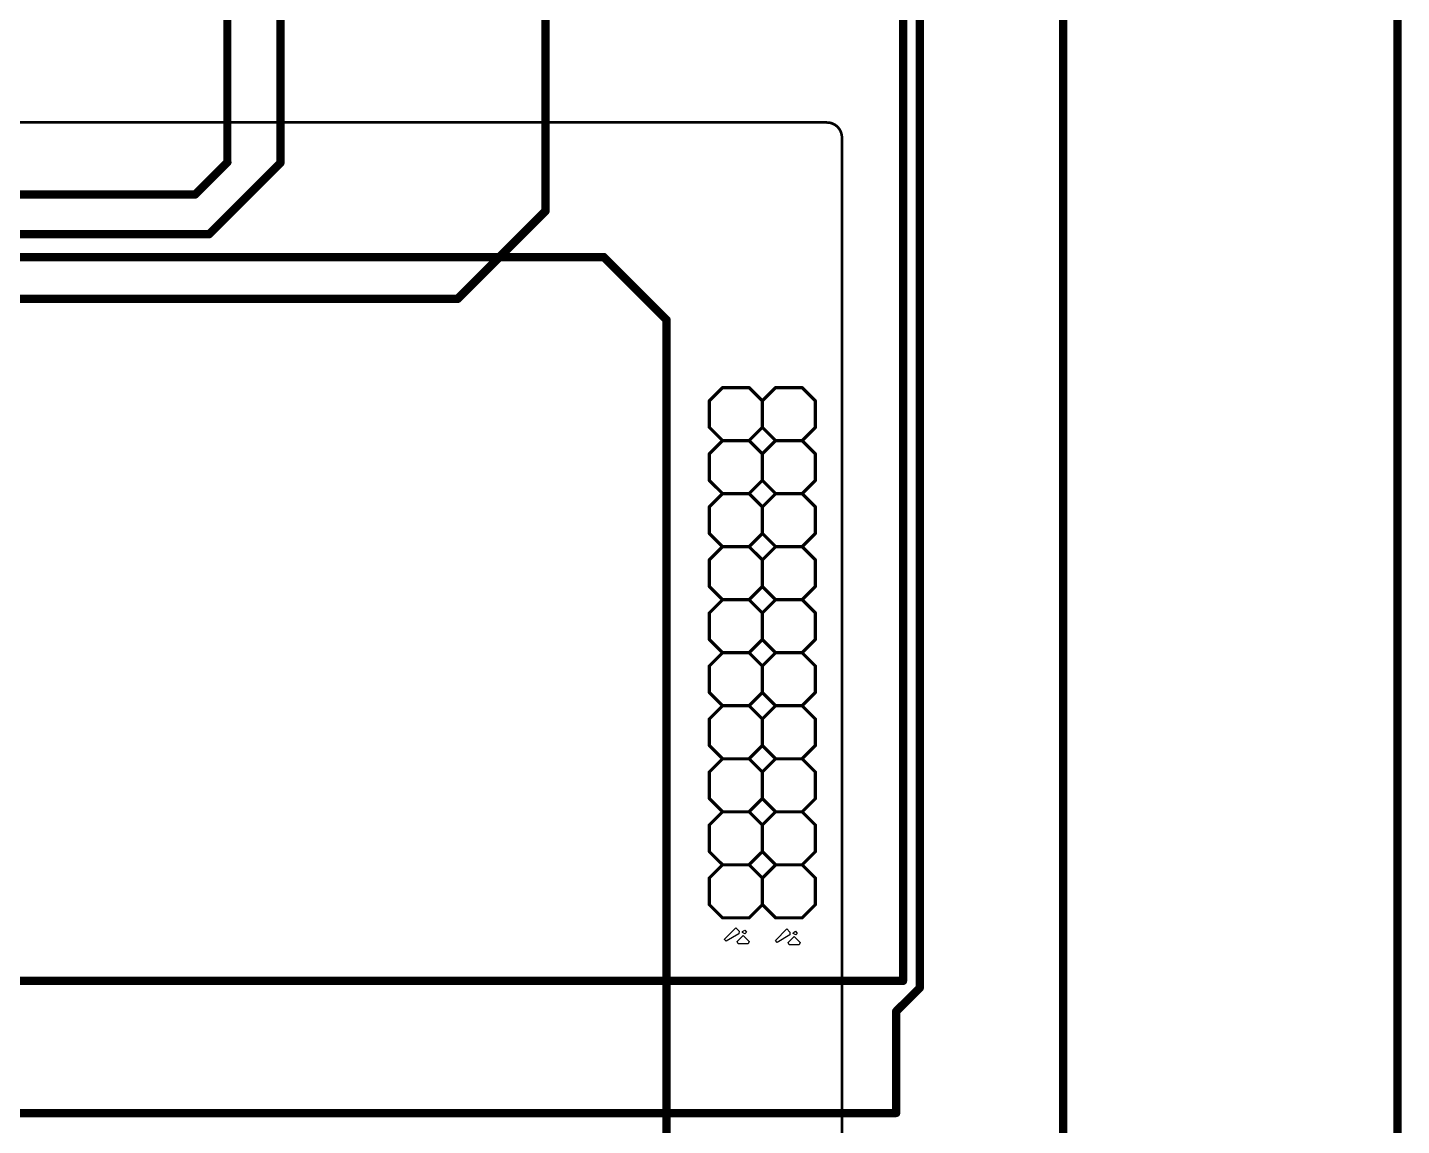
# Model space of a CAD drawing. Header units: millimetres. Extents: x 1.1 to 12.7, y 1.1 to 8.9.
# Drawn here: x 10.15 to 12.74, y 3.412 to 5.483 of the extents above; entities that cross this region are included whole.
import ezdxf

# ---------------------------------------------------------------- set-up
doc = ezdxf.new("R2010")
doc.units = ezdxf.units.MM
doc.header["$MEASUREMENT"] = 0
for name, color, linetype in [('BottomLayer', 5, 'Continuous'), ('BottomOverlay', 54, 'Continuous'), ('Mechanical22', 56, 'Continuous'), ('Mechanical29', 56, 'Continuous'), ('TopLayer', 1, 'Continuous')]:
    doc.layers.add(name, color=color, linetype=linetype)

# ---------------------------------------------------------------- blocks, each defined once
blk = doc.blocks.new('HERCULES_35')
at = {"layer": 'BottomOverlay', "const_width": 0.005}
for points in [[(1.7106, 0.9716), (1.7106, -0.9718)], [(-1.9611, -1.0001), (1.6823, -1.0001)]]:
    blk.add_lwpolyline(points, dxfattribs=at)
blk.add_lwpolyline([(1.7106, -0.9718, -0.414214), (1.6823, -1.0001)], format="xyb", dxfattribs=at)
at = {"layer": 'BottomOverlay', "const_width": 0.0025}
for points in [[(1.7093, -0.9718, 1), (1.7118, -0.9718, 1)], [(1.7093, -0.9718, 1), (1.7118, -0.9718, 1)], [(1.681, -1.0001, 1), (1.6836, -1.0001, 1)], [(1.681, -1.0001, 1), (1.6836, -1.0001, 1)]]:
    blk.add_lwpolyline(points, format="xyb", close=True, dxfattribs=at)
at = {"layer": 'Mechanical22'}
for p, q in [((0.1616, -0.8047), (0.1662, -0.8028)), ((0.1662, -0.8028), (0.1776, -0.8142)), ((0.1664, -0.7821), (0.1698, -0.7788)), ((0.1805, -0.8056), (0.1664, -0.7821)), ((0.1664, -0.7821), (0.1664, -0.7821)), ((0.1664, -0.7821), (0.1664, -0.7821)), ((0.1698, -0.7788), (0.1701, -0.7786)), ((0.1701, -0.7786), (0.1917, -0.8001)), ((0.1917, -0.8001), (0.1855, -0.8062)), ((0.1616, -0.8236), (0.1616, -0.8047)), ((0.1662, -0.8255), (0.1616, -0.8236)), ((0.1776, -0.8142), (0.1662, -0.8255)), ((0.1776, -0.8142), (0.1776, -0.8142)), ((0.1855, -0.8062), (0.1805, -0.8056)), ((0.1805, -0.8171), (0.1829, -0.8124)), ((0.1833, -0.8199), (0.1805, -0.8171)), ((0.1829, -0.8124), (0.1847, -0.8126)), ((0.1872, -0.8168), (0.1833, -0.8199)), ((0.1847, -0.8126), (0.1872, -0.8168)), ((0.1644, -0.8781), (0.1678, -0.8748)), ((0.1785, -0.9016), (0.1644, -0.8781)), ((0.1644, -0.8781), (0.1644, -0.8781)), ((0.1644, -0.8781), (0.1644, -0.8781)), ((0.1678, -0.8748), (0.1681, -0.8746)), ((0.1681, -0.8746), (0.1897, -0.8961)), ((0.1596, -0.9007), (0.1642, -0.8988)), ((0.1596, -0.9196), (0.1596, -0.9007)), ((0.1642, -0.8988), (0.1756, -0.9102)), ((0.1835, -0.9022), (0.1785, -0.9016)), ((0.1897, -0.8961), (0.1835, -0.9022)), ((0.1642, -0.9215), (0.1596, -0.9196)), ((0.1756, -0.9102), (0.1642, -0.9215)), ((0.1756, -0.9102), (0.1756, -0.9102)), ((0.1785, -0.9131), (0.1809, -0.9084)), ((0.1813, -0.9159), (0.1785, -0.9131)), ((0.1809, -0.9084), (0.1827, -0.9086)), ((0.1852, -0.9128), (0.1813, -0.9159)), ((0.1827, -0.9086), (0.1852, -0.9128))]:
    blk.add_line(p, q, dxfattribs=at)
at = {"layer": 'Mechanical22', "const_width": 0.006}
for points in [[(0.2356, -0.7501), (0.2106, -0.7751)], [(0.2356, -0.7501), (0.2856, -0.7501)], [(0.2856, -0.7501), (0.3106, -0.7751)], [(0.3356, -0.7501), (0.3106, -0.7751)], [(0.3356, -0.7501), (0.3856, -0.7501)], [(0.3856, -0.7501), (0.4106, -0.7751)], [(0.4356, -0.7501), (0.4106, -0.7751)], [(0.4356, -0.7501), (0.4856, -0.7501)], [(0.4856, -0.7501), (0.5106, -0.7751)], [(0.5356, -0.7501), (0.5106, -0.7751)], [(0.5356, -0.7501), (0.5856, -0.7501)], [(0.5856, -0.7501), (0.6106, -0.7751)], [(0.6356, -0.7501), (0.6106, -0.7751)], [(0.6356, -0.7501), (0.6856, -0.7501)], [(0.6856, -0.7501), (0.7106, -0.7751)], [(0.7356, -0.7501), (0.7106, -0.7751)], [(0.7356, -0.7501), (0.7856, -0.7501)], [(0.7856, -0.7501), (0.8106, -0.7751)], [(0.8356, -0.7501), (0.8106, -0.7751)], [(0.8356, -0.7501), (0.8856, -0.7501)], [(0.8856, -0.7501), (0.9106, -0.7751)], [(0.9356, -0.7501), (0.9106, -0.7751)], [(0.9356, -0.7501), (0.9856, -0.7501)], [(0.9856, -0.7501), (1.0106, -0.7751)], [(1.0356, -0.7501), (1.0106, -0.7751)], [(1.0356, -0.7501), (1.0856, -0.7501)], [(1.0856, -0.7501), (1.1106, -0.7751)], [(1.1356, -0.7501), (1.1106, -0.7751)], [(1.1356, -0.7501), (1.1856, -0.7501)], [(1.1856, -0.7501), (1.2106, -0.7751)], [(0.2106, -0.7751), (0.2106, -0.8251)], [(0.3106, -0.7751), (0.3106, -0.8251)], [(0.4106, -0.7751), (0.4106, -0.8251)], [(0.5106, -0.7751), (0.5106, -0.8251)], [(0.6106, -0.7751), (0.6106, -0.8251)], [(0.7106, -0.7751), (0.7106, -0.8251)], [(0.8106, -0.7751), (0.8106, -0.8251)], [(0.9106, -0.7751), (0.9106, -0.8251)], [(1.0106, -0.7751), (1.0106, -0.8251)], [(1.1106, -0.7751), (1.1106, -0.8251)], [(1.2106, -0.7751), (1.2106, -0.8251)], [(0.2106, -0.8251), (0.2356, -0.8501)], [(0.3106, -0.8251), (0.2856, -0.8501)], [(0.3106, -0.8251), (0.3356, -0.8501)], [(0.4106, -0.8251), (0.3856, -0.8501)], [(0.4106, -0.8251), (0.4356, -0.8501)], [(0.5106, -0.8251), (0.4856, -0.8501)], [(0.5106, -0.8251), (0.5356, -0.8501)], [(0.6106, -0.8251), (0.5856, -0.8501)], [(0.6106, -0.8251), (0.6356, -0.8501)], [(0.7106, -0.8251), (0.6856, -0.8501)], [(0.7106, -0.8251), (0.7356, -0.8501)], [(0.8106, -0.8251), (0.7856, -0.8501)], [(0.8106, -0.8251), (0.8356, -0.8501)], [(0.9106, -0.8251), (0.8856, -0.8501)], [(0.9106, -0.8251), (0.9356, -0.8501)], [(1.0106, -0.8251), (0.9856, -0.8501)], [(1.0106, -0.8251), (1.0356, -0.8501)], [(1.1106, -0.8251), (1.0856, -0.8501)], [(1.1106, -0.8251), (1.1356, -0.8501)], [(1.2106, -0.8251), (1.1856, -0.8501)], [(0.2356, -0.8501), (0.2106, -0.8751)], [(0.2356, -0.8501), (0.2856, -0.8501)], [(0.2356, -0.8501), (0.2856, -0.8501)], [(0.2856, -0.8501), (0.3106, -0.8751)], [(0.3356, -0.8501), (0.3106, -0.8751)], [(0.3356, -0.8501), (0.3856, -0.8501)], [(0.3356, -0.8501), (0.3856, -0.8501)], [(0.3856, -0.8501), (0.4106, -0.8751)], [(0.4356, -0.8501), (0.4106, -0.8751)], [(0.4356, -0.8501), (0.4856, -0.8501)], [(0.4356, -0.8501), (0.4856, -0.8501)], [(0.4856, -0.8501), (0.5106, -0.8751)], [(0.5356, -0.8501), (0.5106, -0.8751)], [(0.5356, -0.8501), (0.5856, -0.8501)], [(0.5356, -0.8501), (0.5856, -0.8501)], [(0.5856, -0.8501), (0.6106, -0.8751)], [(0.6356, -0.8501), (0.6106, -0.8751)], [(0.6356, -0.8501), (0.6856, -0.8501)], [(0.6356, -0.8501), (0.6856, -0.8501)], [(0.6856, -0.8501), (0.7106, -0.8751)], [(0.7356, -0.8501), (0.7106, -0.8751)], [(0.7356, -0.8501), (0.7856, -0.8501)], [(0.7356, -0.8501), (0.7856, -0.8501)], [(0.7856, -0.8501), (0.8106, -0.8751)], [(0.8356, -0.8501), (0.8106, -0.8751)], [(0.8356, -0.8501), (0.8856, -0.8501)], [(0.8356, -0.8501), (0.8856, -0.8501)], [(0.8856, -0.8501), (0.9106, -0.8751)], [(0.9356, -0.8501), (0.9106, -0.8751)], [(0.9356, -0.8501), (0.9856, -0.8501)], [(0.9356, -0.8501), (0.9856, -0.8501)], [(0.9856, -0.8501), (1.0106, -0.8751)], [(1.0356, -0.8501), (1.0106, -0.8751)], [(1.0356, -0.8501), (1.0856, -0.8501)], [(1.0356, -0.8501), (1.0856, -0.8501)], [(1.0856, -0.8501), (1.1106, -0.8751)], [(1.1356, -0.8501), (1.1106, -0.8751)], [(1.1356, -0.8501), (1.1856, -0.8501)], [(1.1356, -0.8501), (1.1856, -0.8501)], [(1.1856, -0.8501), (1.2106, -0.8751)], [(0.2106, -0.8751), (0.2106, -0.9251)], [(0.3106, -0.8751), (0.3106, -0.9251)], [(0.4106, -0.8751), (0.4106, -0.9251)], [(0.5106, -0.8751), (0.5106, -0.9251)], [(0.6106, -0.8751), (0.6106, -0.9251)], [(0.7106, -0.8751), (0.7106, -0.9251)], [(0.8106, -0.8751), (0.8106, -0.9251)], [(0.9106, -0.8751), (0.9106, -0.9251)], [(1.0106, -0.8751), (1.0106, -0.9251)], [(1.1106, -0.8751), (1.1106, -0.9251)], [(1.2106, -0.8751), (1.2106, -0.9251)], [(0.2106, -0.9251), (0.2356, -0.9501)], [(0.3106, -0.9251), (0.2856, -0.9501)], [(0.3106, -0.9251), (0.3356, -0.9501)], [(0.4106, -0.9251), (0.3856, -0.9501)], [(0.4106, -0.9251), (0.4356, -0.9501)], [(0.5106, -0.9251), (0.4856, -0.9501)], [(0.5106, -0.9251), (0.5356, -0.9501)], [(0.6106, -0.9251), (0.5856, -0.9501)], [(0.6106, -0.9251), (0.6356, -0.9501)], [(0.7106, -0.9251), (0.6856, -0.9501)], [(0.7106, -0.9251), (0.7356, -0.9501)], [(0.8106, -0.9251), (0.7856, -0.9501)], [(0.8106, -0.9251), (0.8356, -0.9501)], [(0.9106, -0.9251), (0.8856, -0.9501)], [(0.9106, -0.9251), (0.9356, -0.9501)], [(1.0106, -0.9251), (0.9856, -0.9501)], [(1.0106, -0.9251), (1.0356, -0.9501)], [(1.1106, -0.9251), (1.0856, -0.9501)], [(1.1106, -0.9251), (1.1356, -0.9501)], [(1.2106, -0.9251), (1.1856, -0.9501)], [(0.2356, -0.9501), (0.2856, -0.9501)], [(0.3356, -0.9501), (0.3856, -0.9501)], [(0.4356, -0.9501), (0.4856, -0.9501)], [(0.5356, -0.9501), (0.5856, -0.9501)], [(0.6356, -0.9501), (0.6856, -0.9501)], [(0.7356, -0.9501), (0.7856, -0.9501)], [(0.8356, -0.9501), (0.8856, -0.9501)], [(0.9356, -0.9501), (0.9856, -0.9501)], [(1.0356, -0.9501), (1.0856, -0.9501)], [(1.1356, -0.9501), (1.1856, -0.9501)]]:
    blk.add_lwpolyline(points, dxfattribs=at)
at = {"layer": 'Mechanical22', "const_width": 0.003}
for points in [[(0.2341, -0.7501, 1), (0.2371, -0.7501, 1)], [(0.2341, -0.7501, 1), (0.2371, -0.7501, 1)], [(0.2841, -0.7501, 1), (0.2871, -0.7501, 1)], [(0.2841, -0.7501, 1), (0.2871, -0.7501, 1)], [(0.3341, -0.7501, 1), (0.3371, -0.7501, 1)], [(0.3341, -0.7501, 1), (0.3371, -0.7501, 1)], [(0.3841, -0.7501, 1), (0.3871, -0.7501, 1)], [(0.3841, -0.7501, 1), (0.3871, -0.7501, 1)], [(0.4341, -0.7501, 1), (0.4371, -0.7501, 1)], [(0.4341, -0.7501, 1), (0.4371, -0.7501, 1)], [(0.4841, -0.7501, 1), (0.4871, -0.7501, 1)], [(0.4841, -0.7501, 1), (0.4871, -0.7501, 1)], [(0.5341, -0.7501, 1), (0.5371, -0.7501, 1)], [(0.5341, -0.7501, 1), (0.5371, -0.7501, 1)], [(0.5841, -0.7501, 1), (0.5871, -0.7501, 1)], [(0.5841, -0.7501, 1), (0.5871, -0.7501, 1)], [(0.6341, -0.7501, 1), (0.6371, -0.7501, 1)], [(0.6341, -0.7501, 1), (0.6371, -0.7501, 1)], [(0.6841, -0.7501, 1), (0.6871, -0.7501, 1)], [(0.6841, -0.7501, 1), (0.6871, -0.7501, 1)], [(0.7341, -0.7501, 1), (0.7371, -0.7501, 1)], [(0.7341, -0.7501, 1), (0.7371, -0.7501, 1)], [(0.7841, -0.7501, 1), (0.7871, -0.7501, 1)], [(0.7841, -0.7501, 1), (0.7871, -0.7501, 1)], [(0.8341, -0.7501, 1), (0.8371, -0.7501, 1)], [(0.8341, -0.7501, 1), (0.8371, -0.7501, 1)], [(0.8841, -0.7501, 1), (0.8871, -0.7501, 1)], [(0.8841, -0.7501, 1), (0.8871, -0.7501, 1)], [(0.9341, -0.7501, 1), (0.9371, -0.7501, 1)], [(0.9341, -0.7501, 1), (0.9371, -0.7501, 1)], [(0.9841, -0.7501, 1), (0.9871, -0.7501, 1)], [(0.9841, -0.7501, 1), (0.9871, -0.7501, 1)], [(1.0341, -0.7501, 1), (1.0371, -0.7501, 1)], [(1.0341, -0.7501, 1), (1.0371, -0.7501, 1)], [(1.0841, -0.7501, 1), (1.0871, -0.7501, 1)], [(1.0841, -0.7501, 1), (1.0871, -0.7501, 1)], [(1.1341, -0.7501, 1), (1.1371, -0.7501, 1)], [(1.1341, -0.7501, 1), (1.1371, -0.7501, 1)], [(1.1841, -0.7501, 1), (1.1871, -0.7501, 1)], [(1.1841, -0.7501, 1), (1.1871, -0.7501, 1)], [(0.2091, -0.7751, 1), (0.2121, -0.7751, 1)], [(0.2091, -0.7751, 1), (0.2121, -0.7751, 1)], [(0.3091, -0.7751, 1), (0.3121, -0.7751, 1)], [(0.3091, -0.7751, 1), (0.3121, -0.7751, 1)], [(0.3091, -0.7751, 1), (0.3121, -0.7751, 1)], [(0.4091, -0.7751, 1), (0.4121, -0.7751, 1)], [(0.4091, -0.7751, 1), (0.4121, -0.7751, 1)], [(0.4091, -0.7751, 1), (0.4121, -0.7751, 1)], [(0.5091, -0.7751, 1), (0.5121, -0.7751, 1)], [(0.5091, -0.7751, 1), (0.5121, -0.7751, 1)], [(0.5091, -0.7751, 1), (0.5121, -0.7751, 1)], [(0.6091, -0.7751, 1), (0.6121, -0.7751, 1)], [(0.6091, -0.7751, 1), (0.6121, -0.7751, 1)], [(0.6091, -0.7751, 1), (0.6121, -0.7751, 1)], [(0.7091, -0.7751, 1), (0.7121, -0.7751, 1)], [(0.7091, -0.7751, 1), (0.7121, -0.7751, 1)], [(0.7091, -0.7751, 1), (0.7121, -0.7751, 1)], [(0.8091, -0.7751, 1), (0.8121, -0.7751, 1)], [(0.8091, -0.7751, 1), (0.8121, -0.7751, 1)], [(0.8091, -0.7751, 1), (0.8121, -0.7751, 1)], [(0.9091, -0.7751, 1), (0.9121, -0.7751, 1)], [(0.9091, -0.7751, 1), (0.9121, -0.7751, 1)], [(0.9091, -0.7751, 1), (0.9121, -0.7751, 1)], [(1.0091, -0.7751, 1), (1.0121, -0.7751, 1)], [(1.0091, -0.7751, 1), (1.0121, -0.7751, 1)], [(1.0091, -0.7751, 1), (1.0121, -0.7751, 1)], [(1.1091, -0.7751, 1), (1.1121, -0.7751, 1)], [(1.1091, -0.7751, 1), (1.1121, -0.7751, 1)], [(1.1091, -0.7751, 1), (1.1121, -0.7751, 1)], [(1.2091, -0.7751, 1), (1.2121, -0.7751, 1)], [(1.2091, -0.7751, 1), (1.2121, -0.7751, 1)], [(0.2091, -0.8251, 1), (0.2121, -0.8251, 1)], [(0.2091, -0.8251, 1), (0.2121, -0.8251, 1)], [(0.3091, -0.8251, 1), (0.3121, -0.8251, 1)], [(0.3091, -0.8251, 1), (0.3121, -0.8251, 1)], [(0.3091, -0.8251, 1), (0.3121, -0.8251, 1)], [(0.4091, -0.8251, 1), (0.4121, -0.8251, 1)], [(0.4091, -0.8251, 1), (0.4121, -0.8251, 1)], [(0.4091, -0.8251, 1), (0.4121, -0.8251, 1)], [(0.5091, -0.8251, 1), (0.5121, -0.8251, 1)], [(0.5091, -0.8251, 1), (0.5121, -0.8251, 1)], [(0.5091, -0.8251, 1), (0.5121, -0.8251, 1)], [(0.6091, -0.8251, 1), (0.6121, -0.8251, 1)], [(0.6091, -0.8251, 1), (0.6121, -0.8251, 1)], [(0.6091, -0.8251, 1), (0.6121, -0.8251, 1)], [(0.7091, -0.8251, 1), (0.7121, -0.8251, 1)], [(0.7091, -0.8251, 1), (0.7121, -0.8251, 1)], [(0.7091, -0.8251, 1), (0.7121, -0.8251, 1)], [(0.8091, -0.8251, 1), (0.8121, -0.8251, 1)], [(0.8091, -0.8251, 1), (0.8121, -0.8251, 1)], [(0.8091, -0.8251, 1), (0.8121, -0.8251, 1)], [(0.9091, -0.8251, 1), (0.9121, -0.8251, 1)], [(0.9091, -0.8251, 1), (0.9121, -0.8251, 1)], [(0.9091, -0.8251, 1), (0.9121, -0.8251, 1)], [(1.0091, -0.8251, 1), (1.0121, -0.8251, 1)], [(1.0091, -0.8251, 1), (1.0121, -0.8251, 1)], [(1.0091, -0.8251, 1), (1.0121, -0.8251, 1)], [(1.1091, -0.8251, 1), (1.1121, -0.8251, 1)], [(1.1091, -0.8251, 1), (1.1121, -0.8251, 1)], [(1.1091, -0.8251, 1), (1.1121, -0.8251, 1)], [(1.2091, -0.8251, 1), (1.2121, -0.8251, 1)], [(1.2091, -0.8251, 1), (1.2121, -0.8251, 1)], [(0.2341, -0.8501, 1), (0.2371, -0.8501, 1)], [(0.2341, -0.8501, 1), (0.2371, -0.8501, 1)], [(0.2341, -0.8501, 1), (0.2371, -0.8501, 1)], [(0.2341, -0.8501, 1), (0.2371, -0.8501, 1)], [(0.2841, -0.8501, 1), (0.2871, -0.8501, 1)], [(0.2841, -0.8501, 1), (0.2871, -0.8501, 1)], [(0.2841, -0.8501, 1), (0.2871, -0.8501, 1)], [(0.2841, -0.8501, 1), (0.2871, -0.8501, 1)], [(0.3341, -0.8501, 1), (0.3371, -0.8501, 1)], [(0.3341, -0.8501, 1), (0.3371, -0.8501, 1)], [(0.3341, -0.8501, 1), (0.3371, -0.8501, 1)], [(0.3341, -0.8501, 1), (0.3371, -0.8501, 1)], [(0.3841, -0.8501, 1), (0.3871, -0.8501, 1)], [(0.3841, -0.8501, 1), (0.3871, -0.8501, 1)], [(0.3841, -0.8501, 1), (0.3871, -0.8501, 1)], [(0.3841, -0.8501, 1), (0.3871, -0.8501, 1)], [(0.4341, -0.8501, 1), (0.4371, -0.8501, 1)], [(0.4341, -0.8501, 1), (0.4371, -0.8501, 1)], [(0.4341, -0.8501, 1), (0.4371, -0.8501, 1)], [(0.4341, -0.8501, 1), (0.4371, -0.8501, 1)], [(0.4841, -0.8501, 1), (0.4871, -0.8501, 1)], [(0.4841, -0.8501, 1), (0.4871, -0.8501, 1)], [(0.4841, -0.8501, 1), (0.4871, -0.8501, 1)], [(0.4841, -0.8501, 1), (0.4871, -0.8501, 1)], [(0.5341, -0.8501, 1), (0.5371, -0.8501, 1)], [(0.5341, -0.8501, 1), (0.5371, -0.8501, 1)], [(0.5341, -0.8501, 1), (0.5371, -0.8501, 1)], [(0.5341, -0.8501, 1), (0.5371, -0.8501, 1)], [(0.5841, -0.8501, 1), (0.5871, -0.8501, 1)], [(0.5841, -0.8501, 1), (0.5871, -0.8501, 1)], [(0.5841, -0.8501, 1), (0.5871, -0.8501, 1)], [(0.5841, -0.8501, 1), (0.5871, -0.8501, 1)], [(0.6341, -0.8501, 1), (0.6371, -0.8501, 1)], [(0.6341, -0.8501, 1), (0.6371, -0.8501, 1)], [(0.6341, -0.8501, 1), (0.6371, -0.8501, 1)], [(0.6341, -0.8501, 1), (0.6371, -0.8501, 1)], [(0.6841, -0.8501, 1), (0.6871, -0.8501, 1)], [(0.6841, -0.8501, 1), (0.6871, -0.8501, 1)], [(0.6841, -0.8501, 1), (0.6871, -0.8501, 1)], [(0.6841, -0.8501, 1), (0.6871, -0.8501, 1)], [(0.7341, -0.8501, 1), (0.7371, -0.8501, 1)], [(0.7341, -0.8501, 1), (0.7371, -0.8501, 1)], [(0.7341, -0.8501, 1), (0.7371, -0.8501, 1)], [(0.7341, -0.8501, 1), (0.7371, -0.8501, 1)], [(0.7841, -0.8501, 1), (0.7871, -0.8501, 1)], [(0.7841, -0.8501, 1), (0.7871, -0.8501, 1)], [(0.7841, -0.8501, 1), (0.7871, -0.8501, 1)], [(0.7841, -0.8501, 1), (0.7871, -0.8501, 1)], [(0.8341, -0.8501, 1), (0.8371, -0.8501, 1)], [(0.8341, -0.8501, 1), (0.8371, -0.8501, 1)], [(0.8341, -0.8501, 1), (0.8371, -0.8501, 1)], [(0.8341, -0.8501, 1), (0.8371, -0.8501, 1)], [(0.8841, -0.8501, 1), (0.8871, -0.8501, 1)], [(0.8841, -0.8501, 1), (0.8871, -0.8501, 1)], [(0.8841, -0.8501, 1), (0.8871, -0.8501, 1)], [(0.8841, -0.8501, 1), (0.8871, -0.8501, 1)], [(0.9341, -0.8501, 1), (0.9371, -0.8501, 1)], [(0.9341, -0.8501, 1), (0.9371, -0.8501, 1)], [(0.9341, -0.8501, 1), (0.9371, -0.8501, 1)], [(0.9341, -0.8501, 1), (0.9371, -0.8501, 1)], [(0.9841, -0.8501, 1), (0.9871, -0.8501, 1)], [(0.9841, -0.8501, 1), (0.9871, -0.8501, 1)], [(0.9841, -0.8501, 1), (0.9871, -0.8501, 1)], [(0.9841, -0.8501, 1), (0.9871, -0.8501, 1)], [(1.0341, -0.8501, 1), (1.0371, -0.8501, 1)], [(1.0341, -0.8501, 1), (1.0371, -0.8501, 1)], [(1.0341, -0.8501, 1), (1.0371, -0.8501, 1)], [(1.0341, -0.8501, 1), (1.0371, -0.8501, 1)], [(1.0841, -0.8501, 1), (1.0871, -0.8501, 1)], [(1.0841, -0.8501, 1), (1.0871, -0.8501, 1)], [(1.0841, -0.8501, 1), (1.0871, -0.8501, 1)], [(1.0841, -0.8501, 1), (1.0871, -0.8501, 1)], [(1.1341, -0.8501, 1), (1.1371, -0.8501, 1)], [(1.1341, -0.8501, 1), (1.1371, -0.8501, 1)], [(1.1341, -0.8501, 1), (1.1371, -0.8501, 1)], [(1.1341, -0.8501, 1), (1.1371, -0.8501, 1)], [(1.1841, -0.8501, 1), (1.1871, -0.8501, 1)], [(1.1841, -0.8501, 1), (1.1871, -0.8501, 1)], [(1.1841, -0.8501, 1), (1.1871, -0.8501, 1)], [(1.1841, -0.8501, 1), (1.1871, -0.8501, 1)], [(0.2091, -0.8751, 1), (0.2121, -0.8751, 1)], [(0.2091, -0.8751, 1), (0.2121, -0.8751, 1)], [(0.3091, -0.8751, 1), (0.3121, -0.8751, 1)], [(0.3091, -0.8751, 1), (0.3121, -0.8751, 1)], [(0.3091, -0.8751, 1), (0.3121, -0.8751, 1)], [(0.4091, -0.8751, 1), (0.4121, -0.8751, 1)], [(0.4091, -0.8751, 1), (0.4121, -0.8751, 1)], [(0.4091, -0.8751, 1), (0.4121, -0.8751, 1)], [(0.5091, -0.8751, 1), (0.5121, -0.8751, 1)], [(0.5091, -0.8751, 1), (0.5121, -0.8751, 1)], [(0.5091, -0.8751, 1), (0.5121, -0.8751, 1)], [(0.6091, -0.8751, 1), (0.6121, -0.8751, 1)], [(0.6091, -0.8751, 1), (0.6121, -0.8751, 1)], [(0.6091, -0.8751, 1), (0.6121, -0.8751, 1)], [(0.7091, -0.8751, 1), (0.7121, -0.8751, 1)], [(0.7091, -0.8751, 1), (0.7121, -0.8751, 1)], [(0.7091, -0.8751, 1), (0.7121, -0.8751, 1)], [(0.8091, -0.8751, 1), (0.8121, -0.8751, 1)], [(0.8091, -0.8751, 1), (0.8121, -0.8751, 1)], [(0.8091, -0.8751, 1), (0.8121, -0.8751, 1)], [(0.9091, -0.8751, 1), (0.9121, -0.8751, 1)], [(0.9091, -0.8751, 1), (0.9121, -0.8751, 1)], [(0.9091, -0.8751, 1), (0.9121, -0.8751, 1)], [(1.0091, -0.8751, 1), (1.0121, -0.8751, 1)], [(1.0091, -0.8751, 1), (1.0121, -0.8751, 1)], [(1.0091, -0.8751, 1), (1.0121, -0.8751, 1)], [(1.1091, -0.8751, 1), (1.1121, -0.8751, 1)], [(1.1091, -0.8751, 1), (1.1121, -0.8751, 1)], [(1.1091, -0.8751, 1), (1.1121, -0.8751, 1)], [(1.2091, -0.8751, 1), (1.2121, -0.8751, 1)], [(1.2091, -0.8751, 1), (1.2121, -0.8751, 1)], [(0.2091, -0.9251, 1), (0.2121, -0.9251, 1)], [(0.2091, -0.9251, 1), (0.2121, -0.9251, 1)], [(0.3091, -0.9251, 1), (0.3121, -0.9251, 1)], [(0.3091, -0.9251, 1), (0.3121, -0.9251, 1)], [(0.3091, -0.9251, 1), (0.3121, -0.9251, 1)], [(0.4091, -0.9251, 1), (0.4121, -0.9251, 1)], [(0.4091, -0.9251, 1), (0.4121, -0.9251, 1)], [(0.4091, -0.9251, 1), (0.4121, -0.9251, 1)], [(0.5091, -0.9251, 1), (0.5121, -0.9251, 1)], [(0.5091, -0.9251, 1), (0.5121, -0.9251, 1)], [(0.5091, -0.9251, 1), (0.5121, -0.9251, 1)], [(0.6091, -0.9251, 1), (0.6121, -0.9251, 1)], [(0.6091, -0.9251, 1), (0.6121, -0.9251, 1)], [(0.6091, -0.9251, 1), (0.6121, -0.9251, 1)], [(0.7091, -0.9251, 1), (0.7121, -0.9251, 1)], [(0.7091, -0.9251, 1), (0.7121, -0.9251, 1)], [(0.7091, -0.9251, 1), (0.7121, -0.9251, 1)], [(0.8091, -0.9251, 1), (0.8121, -0.9251, 1)], [(0.8091, -0.9251, 1), (0.8121, -0.9251, 1)], [(0.8091, -0.9251, 1), (0.8121, -0.9251, 1)], [(0.9091, -0.9251, 1), (0.9121, -0.9251, 1)], [(0.9091, -0.9251, 1), (0.9121, -0.9251, 1)], [(0.9091, -0.9251, 1), (0.9121, -0.9251, 1)], [(1.0091, -0.9251, 1), (1.0121, -0.9251, 1)], [(1.0091, -0.9251, 1), (1.0121, -0.9251, 1)], [(1.0091, -0.9251, 1), (1.0121, -0.9251, 1)], [(1.1091, -0.9251, 1), (1.1121, -0.9251, 1)], [(1.1091, -0.9251, 1), (1.1121, -0.9251, 1)], [(1.1091, -0.9251, 1), (1.1121, -0.9251, 1)], [(1.2091, -0.9251, 1), (1.2121, -0.9251, 1)], [(1.2091, -0.9251, 1), (1.2121, -0.9251, 1)], [(0.2341, -0.9501, 1), (0.2371, -0.9501, 1)], [(0.2341, -0.9501, 1), (0.2371, -0.9501, 1)], [(0.2841, -0.9501, 1), (0.2871, -0.9501, 1)], [(0.2841, -0.9501, 1), (0.2871, -0.9501, 1)], [(0.3341, -0.9501, 1), (0.3371, -0.9501, 1)], [(0.3341, -0.9501, 1), (0.3371, -0.9501, 1)], [(0.3841, -0.9501, 1), (0.3871, -0.9501, 1)], [(0.3841, -0.9501, 1), (0.3871, -0.9501, 1)], [(0.4341, -0.9501, 1), (0.4371, -0.9501, 1)], [(0.4341, -0.9501, 1), (0.4371, -0.9501, 1)], [(0.4841, -0.9501, 1), (0.4871, -0.9501, 1)], [(0.4841, -0.9501, 1), (0.4871, -0.9501, 1)], [(0.5341, -0.9501, 1), (0.5371, -0.9501, 1)], [(0.5341, -0.9501, 1), (0.5371, -0.9501, 1)], [(0.5841, -0.9501, 1), (0.5871, -0.9501, 1)], [(0.5841, -0.9501, 1), (0.5871, -0.9501, 1)], [(0.6341, -0.9501, 1), (0.6371, -0.9501, 1)], [(0.6341, -0.9501, 1), (0.6371, -0.9501, 1)], [(0.6841, -0.9501, 1), (0.6871, -0.9501, 1)], [(0.6841, -0.9501, 1), (0.6871, -0.9501, 1)], [(0.7341, -0.9501, 1), (0.7371, -0.9501, 1)], [(0.7341, -0.9501, 1), (0.7371, -0.9501, 1)], [(0.7841, -0.9501, 1), (0.7871, -0.9501, 1)], [(0.7841, -0.9501, 1), (0.7871, -0.9501, 1)], [(0.8341, -0.9501, 1), (0.8371, -0.9501, 1)], [(0.8341, -0.9501, 1), (0.8371, -0.9501, 1)], [(0.8841, -0.9501, 1), (0.8871, -0.9501, 1)], [(0.8841, -0.9501, 1), (0.8871, -0.9501, 1)], [(0.9341, -0.9501, 1), (0.9371, -0.9501, 1)], [(0.9341, -0.9501, 1), (0.9371, -0.9501, 1)], [(0.9841, -0.9501, 1), (0.9871, -0.9501, 1)], [(0.9841, -0.9501, 1), (0.9871, -0.9501, 1)], [(1.0341, -0.9501, 1), (1.0371, -0.9501, 1)], [(1.0341, -0.9501, 1), (1.0371, -0.9501, 1)], [(1.0841, -0.9501, 1), (1.0871, -0.9501, 1)], [(1.0841, -0.9501, 1), (1.0871, -0.9501, 1)], [(1.1341, -0.9501, 1), (1.1371, -0.9501, 1)], [(1.1341, -0.9501, 1), (1.1371, -0.9501, 1)], [(1.1841, -0.9501, 1), (1.1871, -0.9501, 1)], [(1.1841, -0.9501, 1), (1.1871, -0.9501, 1)]]:
    blk.add_lwpolyline(points, format="xyb", close=True, dxfattribs=at)
at = {"layer": 'Mechanical29', "const_width": 0.005}
for points in [[(1.7106, 0.9716), (1.7106, -0.9718)], [(-1.9611, -1.0001), (1.6823, -1.0001)]]:
    blk.add_lwpolyline(points, dxfattribs=at)
blk.add_lwpolyline([(1.7106, -0.9718, -0.414214), (1.6823, -1.0001)], format="xyb", dxfattribs=at)
at = {"layer": 'Mechanical29', "const_width": 0.0025}
for points in [[(1.7093, -0.9718, 1), (1.7118, -0.9718, 1)], [(1.7093, -0.9718, 1), (1.7118, -0.9718, 1)], [(1.681, -1.0001, 1), (1.6836, -1.0001, 1)], [(1.681, -1.0001, 1), (1.6836, -1.0001, 1)]]:
    blk.add_lwpolyline(points, format="xyb", close=True, dxfattribs=at)

msp = doc.modelspace()

# ---------------------------------------------------------------- linework, layer by layer
at = {"layer": 'BottomLayer', "const_width": 0.0157}
for points in [[(12.7323, 3.121), (12.7323, 7.0186)], [(10.5264, 5.2289), (10.5264, 6.0527)], [(10.6264, 5.2277), (10.6264, 6.0527)], [(10.4658, 5.1682), (10.5264, 5.2289)], [(10.4921, 5.0934), (10.6264, 5.2277)], [(8.1614, 5.1682), (10.4658, 5.1682)], [(8.1614, 5.0934), (10.4921, 5.0934)], [(8.274, 5.0501), (11.2362, 5.0501)], [(11.2362, 5.0501), (11.3543, 4.932)], [(11.3543, 1.5068), (11.3543, 4.932)]]:
    msp.add_lwpolyline(points, dxfattribs=at)
at = {"layer": 'BottomLayer', "const_width": 0.00787}
for points in [[(10.5225, 5.2289, 1), (10.5304, 5.2289, 1)], [(10.5225, 5.2289, 1), (10.5304, 5.2289, 1)], [(10.6225, 5.2277, 1), (10.6304, 5.2277, 1)], [(10.6225, 5.2277, 1), (10.6304, 5.2277, 1)], [(10.4619, 5.1682, 1), (10.4697, 5.1682, 1)], [(10.4619, 5.1682, 1), (10.4697, 5.1682, 1)], [(10.4882, 5.0934, 1), (10.4961, 5.0934, 1)], [(10.4882, 5.0934, 1), (10.4961, 5.0934, 1)], [(11.2323, 5.0501, 1), (11.2402, 5.0501, 1)], [(11.2323, 5.0501, 1), (11.2402, 5.0501, 1)], [(11.3504, 4.932, 1), (11.3583, 4.932, 1)], [(11.3504, 4.932, 1), (11.3583, 4.932, 1)]]:
    msp.add_lwpolyline(points, format="xyb", close=True, dxfattribs=at)
at = {"layer": 'TopLayer', "const_width": 0.0157}
for points in [[(11.8004, 3.6852), (11.8004, 7.1104)], [(11.8319, 3.6721), (11.8319, 7.0631)], [(12.1024, 3.0462), (12.1024, 6.3887)], [(11.1264, 5.1372), (11.1264, 6.0527)], [(10.9606, 4.9714), (11.1264, 5.1372)], [(9.6614, 4.9714), (10.9606, 4.9714)], [(9.885, 3.6852), (11.8004, 3.6852)], [(11.7874, 3.6276), (11.8319, 3.6721)], [(11.7874, 3.4359), (11.7874, 3.6276)], [(9.9127, 3.4359), (11.7874, 3.4359)]]:
    msp.add_lwpolyline(points, dxfattribs=at)
at = {"layer": 'TopLayer', "const_width": 0.00787}
for points in [[(11.1225, 5.1372, 1), (11.1304, 5.1372, 1)], [(11.1225, 5.1372, 1), (11.1304, 5.1372, 1)], [(10.9567, 4.9714, 1), (10.9646, 4.9714, 1)], [(10.9567, 4.9714, 1), (10.9646, 4.9714, 1)], [(11.7965, 3.6852, 1), (11.8043, 3.6852, 1)], [(11.7965, 3.6852, 1), (11.8043, 3.6852, 1)], [(11.828, 3.6721, 1), (11.8358, 3.6721, 1)], [(11.828, 3.6721, 1), (11.8358, 3.6721, 1)], [(11.7835, 3.6276, 1), (11.7913, 3.6276, 1)], [(11.7835, 3.6276, 1), (11.7913, 3.6276, 1)], [(11.7835, 3.4359, 1), (11.7913, 3.4359, 1)], [(11.7835, 3.4359, 1), (11.7913, 3.4359, 1)]]:
    msp.add_lwpolyline(points, format="xyb", close=True, dxfattribs=at)

# ---------------------------------------------------------------- block references
at = {"rotation": 90}
msp.add_blockref('HERCULES_35', (10.685, 3.5934), dxfattribs=at)

doc.saveas('drawing.dxf')
